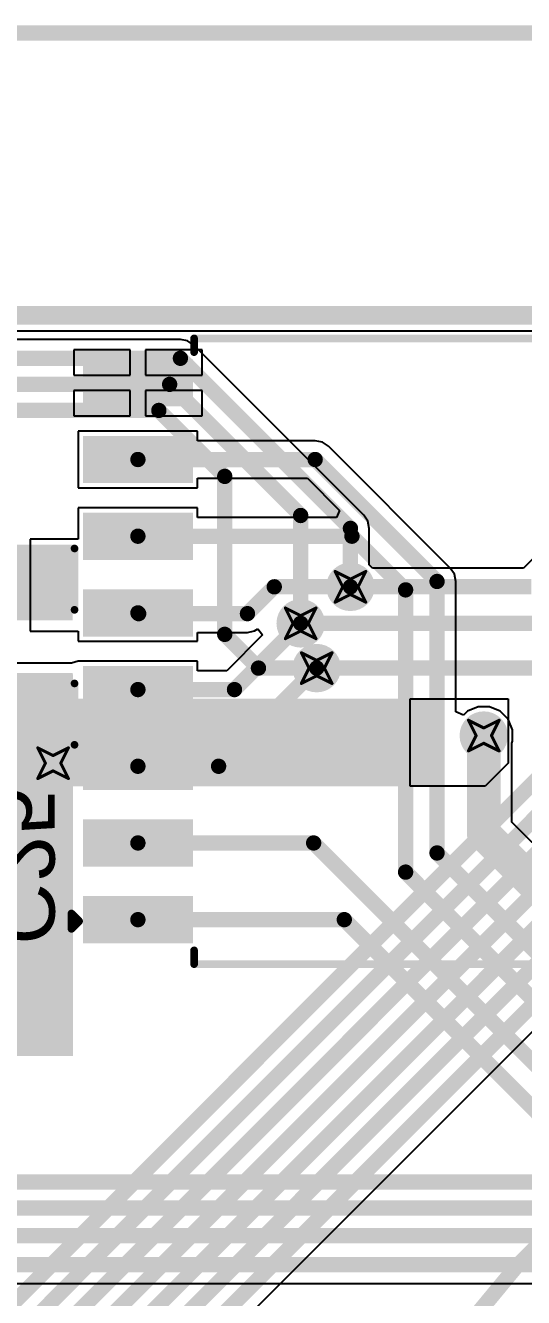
# Model space of a CAD drawing. Header units: inches. Extents: x -48 to 200, y -49 to 27.
# Drawn here: x 1.198 to 1.523, y 1.291 to 2.12 of the extents above; entities that cross this region are included whole.
import ezdxf

# ---------------------------------------------------------------- set-up
doc = ezdxf.new("R2010")
doc.units = ezdxf.units.IN
doc.header["$MEASUREMENT"] = 0
for name, color, linetype in [('Board Outline', 216, 'Continuous'), ('Bottom Layer', 5, 'Continuous'), ('Bottom Overlay', 54, 'Continuous'), ('Bottom Paste', 16, 'Continuous'), ('Bottom Solder', 6, 'Continuous'), ('Dimension', 6, 'Continuous'), ('Drill Drawing', 1, 'Continuous'), ('Top Layer', 1, 'Continuous'), ('Top Solder', 216, 'Continuous'), ('Via Holes', 16, 'Continuous')]:
    doc.layers.add(name, color=color, linetype=linetype)
doc.styles.add('Arial', font='', dxfattribs={"height": 0.2})
doc.styles.get('Arial').set_extended_font_data('Arial')

# ---------------------------------------------------------------- blocks, each defined once
blk = doc.blocks.new('RV4NAYSD503A_B_19')
at = {"layer": 'Bottom Overlay'}
blk.add_lwpolyline([(-0.55796, 0.00126, 0.01, 0.01, -0.924155), (0.55517, 0.08915, 0.01, 0.01, 0)], format="xyseb", dxfattribs=at)
blk = doc.blocks.new('16_SOIC__0_295___7_50___W______B_26')
at = {"layer": 'Bottom Layer'}
for points in [[(-0.21654, 0.18642), (-0.15276, 0.18642), (-0.15276, 0.16358), (-0.21654, 0.16358)], [(0.15276, 0.18642), (0.21654, 0.18642), (0.21654, 0.16358), (0.15276, 0.16358)], [(-0.21654, 0.13642), (-0.15276, 0.13642), (-0.15276, 0.11358), (-0.21654, 0.11358)], [(0.15276, 0.13642), (0.21654, 0.13642), (0.21654, 0.11358), (0.15276, 0.11358)], [(-0.21654, 0.08642), (-0.15276, 0.08642), (-0.15276, 0.06358), (-0.21654, 0.06358)], [(0.15276, 0.08642), (0.21654, 0.08642), (0.21654, 0.06358), (0.15276, 0.06358)], [(-0.21654, 0.03642), (-0.15276, 0.03642), (-0.15276, 0.01358), (-0.21654, 0.01358)], [(0.15276, 0.03642), (0.21654, 0.03642), (0.21654, 0.01358), (0.15276, 0.01358)], [(-0.21654, -0.01358), (-0.15276, -0.01358), (-0.15276, -0.03642), (-0.21654, -0.03642)], [(0.15276, -0.01358), (0.21654, -0.01358), (0.21654, -0.03642), (0.15276, -0.03642)], [(-0.21654, -0.06358), (-0.15276, -0.06358), (-0.15276, -0.08642), (-0.21654, -0.08642)], [(0.15276, -0.06358), (0.21654, -0.06358), (0.21654, -0.08642), (0.15276, -0.08642)], [(-0.21654, -0.11358), (-0.15276, -0.11358), (-0.15276, -0.13642), (-0.21654, -0.13642)], [(0.15276, -0.11358), (0.21654, -0.11358), (0.21654, -0.13642), (0.15276, -0.13642)], [(-0.21654, -0.16358), (-0.15276, -0.16358), (-0.15276, -0.18642), (-0.21654, -0.18642)], [(0.15276, -0.16358), (0.21654, -0.16358), (0.21654, -0.18642), (0.15276, -0.18642)]]:
    blk.add_hatch(color=5, dxfattribs=at).paths.add_polyline_path(points)
at = {"layer": 'Bottom Paste'}
for points in [[(-0.21654, 0.18642), (-0.15276, 0.18642), (-0.15276, 0.16358), (-0.21654, 0.16358)], [(0.15276, 0.18642), (0.21654, 0.18642), (0.21654, 0.16358), (0.15276, 0.16358)], [(-0.21654, 0.13642), (-0.15276, 0.13642), (-0.15276, 0.11358), (-0.21654, 0.11358)], [(0.15276, 0.13642), (0.21654, 0.13642), (0.21654, 0.11358), (0.15276, 0.11358)], [(-0.21654, 0.08642), (-0.15276, 0.08642), (-0.15276, 0.06358), (-0.21654, 0.06358)], [(0.15276, 0.08642), (0.21654, 0.08642), (0.21654, 0.06358), (0.15276, 0.06358)], [(-0.21654, 0.03642), (-0.15276, 0.03642), (-0.15276, 0.01358), (-0.21654, 0.01358)], [(0.15276, 0.03642), (0.21654, 0.03642), (0.21654, 0.01358), (0.15276, 0.01358)], [(-0.21654, -0.01358), (-0.15276, -0.01358), (-0.15276, -0.03642), (-0.21654, -0.03642)], [(0.15276, -0.01358), (0.21654, -0.01358), (0.21654, -0.03642), (0.15276, -0.03642)], [(-0.21654, -0.06358), (-0.15276, -0.06358), (-0.15276, -0.08642), (-0.21654, -0.08642)], [(0.15276, -0.06358), (0.21654, -0.06358), (0.21654, -0.08642), (0.15276, -0.08642)], [(-0.21654, -0.11358), (-0.15276, -0.11358), (-0.15276, -0.13642), (-0.21654, -0.13642)], [(0.15276, -0.11358), (0.21654, -0.11358), (0.21654, -0.13642), (0.15276, -0.13642)], [(-0.21654, -0.16358), (-0.15276, -0.16358), (-0.15276, -0.18642), (-0.21654, -0.18642)], [(0.15276, -0.16358), (0.21654, -0.16358), (0.21654, -0.18642), (0.15276, -0.18642)]]:
    blk.add_hatch(color=16, dxfattribs=at).paths.add_polyline_path(points)
at = {"layer": 'Bottom Solder'}
for points in [[(-0.22054, 0.19042), (-0.14876, 0.19042), (-0.14876, 0.15958), (-0.22054, 0.15958)], [(0.14876, 0.19042), (0.22054, 0.19042), (0.22054, 0.15958), (0.14876, 0.15958)], [(-0.22054, 0.14042), (-0.14876, 0.14042), (-0.14876, 0.10958), (-0.22054, 0.10958)], [(0.14876, 0.14042), (0.22054, 0.14042), (0.22054, 0.10958), (0.14876, 0.10958)], [(-0.22054, 0.09042), (-0.14876, 0.09042), (-0.14876, 0.05958), (-0.22054, 0.05958)], [(0.14876, 0.09042), (0.22054, 0.09042), (0.22054, 0.05958), (0.14876, 0.05958)], [(-0.22054, 0.04042), (-0.14876, 0.04042), (-0.14876, 0.00958), (-0.22054, 0.00958)], [(0.14876, 0.04042), (0.22054, 0.04042), (0.22054, 0.00958), (0.14876, 0.00958)], [(-0.22054, -0.00958), (-0.14876, -0.00958), (-0.14876, -0.04042), (-0.22054, -0.04042)], [(0.14876, -0.00958), (0.22054, -0.00958), (0.22054, -0.04042), (0.14876, -0.04042)], [(-0.22054, -0.05958), (-0.14876, -0.05958), (-0.14876, -0.09042), (-0.22054, -0.09042)], [(0.14876, -0.05958), (0.22054, -0.05958), (0.22054, -0.09042), (0.14876, -0.09042)], [(-0.22054, -0.10958), (-0.14876, -0.10958), (-0.14876, -0.14042), (-0.22054, -0.14042)], [(0.14876, -0.10958), (0.22054, -0.10958), (0.22054, -0.14042), (0.14876, -0.14042)], [(-0.22054, -0.15958), (-0.14876, -0.15958), (-0.14876, -0.19042), (-0.22054, -0.19042)], [(0.14876, -0.15958), (0.22054, -0.15958), (0.22054, -0.19042), (0.14876, -0.19042)]]:
    blk.add_hatch(color=6, dxfattribs=at).paths.add_polyline_path(points)
at = {"layer": 'Bottom Overlay'}
for points in [[(-0.148, 0.195, 0.005, 0.005, 0), (-0.148, 0.204, 0.005, 0.005, 0)], [(-0.148, 0.204, 0.005, 0.005, 0), (0.148, 0.204, 0.005, 0.005, 0)], [(0.148, 0.195, 0.005, 0.005, 0), (0.148, 0.204, 0.005, 0.005, 0)], [(-0.228, -0.181, 0.005, 0.005, 0), (-0.228, -0.171, 0.005, 0.005, 0)], [(-0.228, -0.171, 0.005, 0.005, 0), (-0.223, -0.176, 0.005, 0.005, 0)], [(-0.228, -0.181, 0.005, 0.005, 0), (-0.223, -0.176, 0.005, 0.005, 0)], [(-0.148, -0.204, 0.005, 0.005, 0), (-0.148, -0.195, 0.005, 0.005, 0)], [(0.148, -0.204, 0.005, 0.005, 0), (0.148, -0.195, 0.005, 0.005, 0)], [(-0.148, -0.204, 0.005, 0.005, 0), (0.148, -0.204, 0.005, 0.005, 0)]]:
    blk.add_lwpolyline(points, format="xyseb", dxfattribs=at)
for points in [[(-0.14925, 0.204, 0.0025, 0.0025, 1), (-0.14675, 0.204, 0.0025, 0.0025, 1)], [(-0.14925, 0.204, 0.0025, 0.0025, 1), (-0.14675, 0.204, 0.0025, 0.0025, 1)], [(0.14675, 0.204, 0.0025, 0.0025, 1), (0.14925, 0.204, 0.0025, 0.0025, 1)], [(0.14675, 0.204, 0.0025, 0.0025, 1), (0.14925, 0.204, 0.0025, 0.0025, 1)], [(-0.14925, 0.195, 0.0025, 0.0025, 1), (-0.14675, 0.195, 0.0025, 0.0025, 1)], [(0.14675, 0.195, 0.0025, 0.0025, 1), (0.14925, 0.195, 0.0025, 0.0025, 1)], [(-0.22925, -0.171, 0.0025, 0.0025, 1), (-0.22675, -0.171, 0.0025, 0.0025, 1)], [(-0.22925, -0.171, 0.0025, 0.0025, 1), (-0.22675, -0.171, 0.0025, 0.0025, 1)], [(-0.22425, -0.176, 0.0025, 0.0025, 1), (-0.22175, -0.176, 0.0025, 0.0025, 1)], [(-0.22425, -0.176, 0.0025, 0.0025, 1), (-0.22175, -0.176, 0.0025, 0.0025, 1)], [(-0.22925, -0.181, 0.0025, 0.0025, 1), (-0.22675, -0.181, 0.0025, 0.0025, 1)], [(-0.22925, -0.181, 0.0025, 0.0025, 1), (-0.22675, -0.181, 0.0025, 0.0025, 1)], [(-0.14925, -0.195, 0.0025, 0.0025, 1), (-0.14675, -0.195, 0.0025, 0.0025, 1)], [(0.14675, -0.195, 0.0025, 0.0025, 1), (0.14925, -0.195, 0.0025, 0.0025, 1)], [(-0.14925, -0.204, 0.0025, 0.0025, 1), (-0.14675, -0.204, 0.0025, 0.0025, 1)], [(-0.14925, -0.204, 0.0025, 0.0025, 1), (-0.14675, -0.204, 0.0025, 0.0025, 1)], [(0.14675, -0.204, 0.0025, 0.0025, 1), (0.14925, -0.204, 0.0025, 0.0025, 1)], [(0.14675, -0.204, 0.0025, 0.0025, 1), (0.14925, -0.204, 0.0025, 0.0025, 1)]]:
    blk.add_lwpolyline(points, format="xyseb", close=True, dxfattribs=at)
blk = doc.blocks.new('CAP_0805_B_53')
at = {"layer": 'Bottom Layer'}
for points in [[(-0.06, 0.03), (-0.02, 0.03), (-0.02, -0.03), (-0.06, -0.03)], [(0.02, 0.03), (0.06, 0.03), (0.06, -0.03), (0.02, -0.03)]]:
    blk.add_hatch(color=5, dxfattribs=at).paths.add_polyline_path(points)
at = {"layer": 'Bottom Paste'}
for points in [[(-0.06, 0.03), (-0.02, 0.03), (-0.02, -0.03), (-0.06, -0.03)], [(0.02, 0.03), (0.06, 0.03), (0.06, -0.03), (0.02, -0.03)]]:
    blk.add_hatch(color=16, dxfattribs=at).paths.add_polyline_path(points)
at = {"layer": 'Bottom Solder'}
for points in [[(-0.06276, 0.03276), (-0.01724, 0.03276), (-0.01724, -0.03276), (-0.06276, -0.03276)], [(0.01724, 0.03276), (0.06276, 0.03276), (0.06276, -0.03276), (0.01724, -0.03276)]]:
    blk.add_hatch(color=6, dxfattribs=at).paths.add_polyline_path(points)
at = {"layer": 'Bottom Overlay'}
for points in [[(-0.024, 0.034, 0.005, 0.005, 0), (-0.064, 0.034, 0.005, 0.005, 0)], [(-0.064, -0.034, 0.005, 0.005, 0), (-0.064, 0.034, 0.005, 0.005, 0)], [(0.064, 0.034, 0.005, 0.005, 0), (0.024, 0.034, 0.005, 0.005, 0)], [(0.064, -0.034, 0.005, 0.005, 0), (0.064, 0.034, 0.005, 0.005, 0)], [(-0.024, -0.034, 0.005, 0.005, 0), (-0.064, -0.034, 0.005, 0.005, 0)], [(0.064, -0.034, 0.005, 0.005, 0), (0.024, -0.034, 0.005, 0.005, 0)]]:
    blk.add_lwpolyline(points, format="xyseb", dxfattribs=at)
for points in [[(-0.06525, 0.034, 0.0025, 0.0025, 1), (-0.06275, 0.034, 0.0025, 0.0025, 1)], [(-0.06525, 0.034, 0.0025, 0.0025, 1), (-0.06275, 0.034, 0.0025, 0.0025, 1)], [(-0.02525, 0.034, 0.0025, 0.0025, 1), (-0.02275, 0.034, 0.0025, 0.0025, 1)], [(0.02275, 0.034, 0.0025, 0.0025, 1), (0.02525, 0.034, 0.0025, 0.0025, 1)], [(0.06275, 0.034, 0.0025, 0.0025, 1), (0.06525, 0.034, 0.0025, 0.0025, 1)], [(0.06275, 0.034, 0.0025, 0.0025, 1), (0.06525, 0.034, 0.0025, 0.0025, 1)], [(-0.06525, -0.034, 0.0025, 0.0025, 1), (-0.06275, -0.034, 0.0025, 0.0025, 1)], [(-0.06525, -0.034, 0.0025, 0.0025, 1), (-0.06275, -0.034, 0.0025, 0.0025, 1)], [(-0.02525, -0.034, 0.0025, 0.0025, 1), (-0.02275, -0.034, 0.0025, 0.0025, 1)], [(0.02275, -0.034, 0.0025, 0.0025, 1), (0.02525, -0.034, 0.0025, 0.0025, 1)], [(0.06275, -0.034, 0.0025, 0.0025, 1), (0.06525, -0.034, 0.0025, 0.0025, 1)], [(0.06275, -0.034, 0.0025, 0.0025, 1), (0.06525, -0.034, 0.0025, 0.0025, 1)]]:
    blk.add_lwpolyline(points, format="xyseb", close=True, dxfattribs=at)

msp = doc.modelspace()

# ---------------------------------------------------------------- hatches: boundary and pattern name
at = {"layer": 'Bottom Layer'}
h = msp.add_hatch(color=5, dxfattribs=at)
edge = h.paths.add_edge_path()
edge.add_arc((1.41, 1.754), 0.01181, 0, 360)
h = msp.add_hatch(color=5, dxfattribs=at)
edge = h.paths.add_edge_path()
edge.add_arc((1.37755, 1.73019), 0.01181, 0, 360)
h = msp.add_hatch(color=5, dxfattribs=at)
edge = h.paths.add_edge_path()
edge.add_arc((1.388, 1.701), 0.01181, 0, 360)
msp.add_hatch(color=5, dxfattribs=at).paths.add_polyline_path([(1.164, 1.448), (1.229, 1.448), (1.229, 1.697), (1.164, 1.697)])
h = msp.add_hatch(color=5, dxfattribs=at)
edge = h.paths.add_edge_path()
edge.add_arc((1.497, 1.657), 0.01181, 0, 360)
h = msp.add_hatch(color=5, dxfattribs=at)
edge = h.paths.add_edge_path()
edge.add_arc((1.216, 1.639), 0.01181, 0, 360)
at = {"layer": 'Bottom Solder'}
h = msp.add_hatch(color=6, dxfattribs=at)
edge = h.paths.add_edge_path()
edge.add_arc((1.41, 1.754), 0.01581, 0, 360)
h = msp.add_hatch(color=6, dxfattribs=at)
edge = h.paths.add_edge_path()
edge.add_arc((1.37755, 1.73019), 0.01581, 0, 360)
h = msp.add_hatch(color=6, dxfattribs=at)
edge = h.paths.add_edge_path()
edge.add_arc((1.388, 1.701), 0.01581, 0, 360)
h = msp.add_hatch(color=6, dxfattribs=at)
edge = h.paths.add_edge_path()
edge.add_arc((1.497, 1.657), 0.01581, 0, 360)
h = msp.add_hatch(color=6, dxfattribs=at)
edge = h.paths.add_edge_path()
edge.add_arc((1.216, 1.639), 0.01581, 0, 360)
at = {"layer": 'Top Layer'}
h = msp.add_hatch(color=1, dxfattribs=at)
edge = h.paths.add_edge_path()
edge.add_arc((1.41, 1.754), 0.01181, 0, 360)
h = msp.add_hatch(color=1, dxfattribs=at)
edge = h.paths.add_edge_path()
edge.add_arc((1.37755, 1.73019), 0.01181, 0, 360)
h = msp.add_hatch(color=1, dxfattribs=at)
edge = h.paths.add_edge_path()
edge.add_arc((1.388, 1.701), 0.01181, 0, 360)
msp.add_hatch(color=1, dxfattribs=at).paths.add_polyline_path([(1.164, 1.624), (1.462, 1.624), (1.462, 1.681), (1.164, 1.681)])
h = msp.add_hatch(color=1, dxfattribs=at)
edge = h.paths.add_edge_path()
edge.add_arc((1.497, 1.657), 0.01181, 0, 360)
h = msp.add_hatch(color=1, dxfattribs=at)
edge = h.paths.add_edge_path()
edge.add_arc((1.216, 1.639), 0.01181, 0, 360)
at = {"layer": 'Top Solder'}
h = msp.add_hatch(color=216, dxfattribs=at)
edge = h.paths.add_edge_path()
edge.add_arc((1.41, 1.754), 0.01581, 0, 360)
h = msp.add_hatch(color=216, dxfattribs=at)
edge = h.paths.add_edge_path()
edge.add_arc((1.37755, 1.73019), 0.01581, 0, 360)
h = msp.add_hatch(color=216, dxfattribs=at)
edge = h.paths.add_edge_path()
edge.add_arc((1.388, 1.701), 0.01581, 0, 360)
h = msp.add_hatch(color=216, dxfattribs=at)
edge = h.paths.add_edge_path()
edge.add_arc((1.497, 1.657), 0.01581, 0, 360)
h = msp.add_hatch(color=216, dxfattribs=at)
edge = h.paths.add_edge_path()
edge.add_arc((1.216, 1.639), 0.01581, 0, 360)
at = {"layer": 'Via Holes'}
h = msp.add_hatch(color=7, dxfattribs=at)
edge = h.paths.add_edge_path()
edge.add_arc((1.41, 1.754), 0.00591, 0, 360)
h = msp.add_hatch(color=7, dxfattribs=at)
edge = h.paths.add_edge_path()
edge.add_arc((1.37755, 1.73019), 0.00591, 0, 360)
h = msp.add_hatch(color=7, dxfattribs=at)
edge = h.paths.add_edge_path()
edge.add_arc((1.388, 1.701), 0.00591, 0, 360)
h = msp.add_hatch(color=7, dxfattribs=at)
edge = h.paths.add_edge_path()
edge.add_arc((1.497, 1.657), 0.00591, 0, 360)
h = msp.add_hatch(color=7, dxfattribs=at)
edge = h.paths.add_edge_path()
edge.add_arc((1.216, 1.639), 0.00591, 0, 360)

# ---------------------------------------------------------------- linework, layer by layer
at = {"layer": 'Board Outline'}
msp.add_lwpolyline([(-0.067, 1.931, 0.012, 0.012, 0), (3.933, 1.931, 0.012, 0.012, 0)], format="xyseb", dxfattribs=at)
at = {"layer": 'Bottom Layer'}
for p, q in [((-0.0568, 1.9208), (3.9228, 1.9208)), ((1.26635, 1.90842), (1.22946, 1.90842)), ((1.22946, 1.90842), (1.22946, 1.892)), ((1.26635, 1.892), (1.26635, 1.90842)), ((1.31324, 1.90842), (1.27635, 1.90842)), ((1.27635, 1.90842), (1.27635, 1.892)), ((1.31324, 1.892), (1.31324, 1.90842)), ((1.22946, 1.892), (1.26635, 1.892)), ((1.27635, 1.892), (1.31324, 1.892)), ((1.26635, 1.882), (1.22946, 1.882)), ((1.22946, 1.882), (1.22946, 1.86558)), ((1.26635, 1.86558), (1.26635, 1.882)), ((1.31324, 1.882), (1.27635, 1.882)), ((1.27635, 1.882), (1.27635, 1.86558)), ((1.31324, 1.86558), (1.31324, 1.882)), ((1.22946, 1.86558), (1.26635, 1.86558)), ((1.27635, 1.86558), (1.31324, 1.86558)), ((1.31024, 1.85542), (1.23246, 1.85542)), ((1.23246, 1.85542), (1.23246, 1.81858)), ((1.31024, 1.84924), (1.31024, 1.85542)), ((1.387, 1.84924), (1.31024, 1.84924)), ((1.39168, 1.8483), (1.387, 1.84924)), ((1.39565, 1.84565), (1.39168, 1.8483)), ((1.47516, 1.76615), (1.39565, 1.84565)), ((1.31024, 1.81858), (1.31024, 1.82476)), ((1.31024, 1.82476), (1.38193, 1.82476)), ((1.38193, 1.82476), (1.40284, 1.80385)), ((1.23246, 1.81858), (1.31024, 1.81858)), ((1.31024, 1.80542), (1.23246, 1.80542)), ((1.23246, 1.80542), (1.23246, 1.785)), ((1.31024, 1.79924), (1.31024, 1.80542)), ((1.40284, 1.80385), (1.40093, 1.79924)), ((1.40093, 1.79924), (1.31024, 1.79924)), ((1.23246, 1.785), (1.201, 1.785)), ((1.201, 1.785), (1.201, 1.755)), ((1.47781, 1.76218), (1.47516, 1.76615)), ((1.47874, 1.75749), (1.47781, 1.76218)), ((1.201, 1.755), (1.201, 1.725)), ((1.47874, 1.67242), (1.47874, 1.75749)), ((1.34282, 1.72426), (1.3475, 1.7252)), ((1.3475, 1.7252), (1.34955, 1.72657)), ((1.34955, 1.72657), (1.35274, 1.72268)), ((1.201, 1.725), (1.23246, 1.725)), ((1.23246, 1.725), (1.23246, 1.71858)), ((1.23246, 1.71858), (1.31024, 1.71858)), ((1.31024, 1.71858), (1.31024, 1.72426)), ((1.31024, 1.72426), (1.34282, 1.72426)), ((1.35274, 1.72268), (1.32929, 1.69924)), ((1.22799, 1.70414), (1.164, 1.70414)), ((1.23246, 1.70542), (1.22799, 1.70414)), ((1.31024, 1.70542), (1.23246, 1.70542)), ((1.23246, 1.70542), (1.23246, 1.70542)), ((1.31024, 1.69924), (1.31024, 1.70542)), ((1.32929, 1.69924), (1.31024, 1.69924)), ((1.49326, 1.67581), (1.48634, 1.67295)), ((1.50074, 1.67581), (1.49326, 1.67581)), ((1.50766, 1.67295), (1.50074, 1.67581)), ((1.48374, 1.67034), (1.47874, 1.67242)), ((1.48634, 1.67295), (1.48374, 1.67034)), ((1.51295, 1.66766), (1.50766, 1.67295)), ((1.51581, 1.66074), (1.51295, 1.66766)), ((1.51581, 1.65326), (1.51581, 1.66074)), ((1.51535, 1.65215), (1.51581, 1.65326)), ((1.51535, 1.6006), (1.51535, 1.65215)), ((1.5606, 1.55535), (1.51535, 1.6006)), ((0.53996, 1.29976), (2.26987, 1.29976))]:
    msp.add_line(p, q, dxfattribs=at)
for points in [[(1.27135, 1.837, 0.01, 0.01, 0), (1.387, 1.837, 0.01, 0.01, 0)], [(1.387, 1.837, 0.01, 0.01, 0), (1.46651, 1.75749, 0.01, 0.01, 0)], [(1.27135, 1.787, 0.01, 0.01, 0), (1.411, 1.787, 0.01, 0.01, 0)], [(1.411, 1.787, 0.01, 0.01, 0), (1.446, 1.752, 0.01, 0.01, 0)], [(1.34282, 1.7365, 0.01, 0.01, 0), (1.36032, 1.754, 0.01, 0.01, 0)], [(1.36032, 1.754, 0.01, 0.01, 0), (1.41, 1.754, 0.01, 0.01, 0)], [(1.46651, 1.58049, 0.01, 0.01, 0), (1.46651, 1.75749, 0.01, 0.01, 0)], [(1.446, 1.568, 0.01, 0.01, 0), (1.446, 1.752, 0.01, 0.01, 0)], [(1.27135, 1.737, 0.01, 0.01, 0), (1.27185, 1.7365, 0.01, 0.01, 0)], [(1.27185, 1.7365, 0.01, 0.01, 0), (1.34282, 1.7365, 0.01, 0.01, 0)], [(1.33436, 1.687, 0.01, 0.01, 0), (1.37755, 1.73019, 0.01, 0.01, 0)], [(1.324, 1.637, 0.01, 0.01, 0), (1.388, 1.701, 0.01, 0.01, 0)], [(1.27135, 1.687, 0.01, 0.01, 0), (1.33436, 1.687, 0.01, 0.01, 0)], [(1.497, 1.593, 0.022, 0.022, 0), (1.497, 1.657, 0.022, 0.022, 0)], [(1.27135, 1.637, 0.01, 0.01, 0), (1.324, 1.637, 0.01, 0.01, 0)], [(1.497, 1.593, 0.022, 0.022, 0), (1.553, 1.537, 0.022, 0.022, 0)], [(1.27135, 1.587, 0.01, 0.01, 0), (1.386, 1.587, 0.01, 0.01, 0)], [(1.386, 1.587, 0.01, 0.01, 0), (1.573, 1.4, 0.01, 0.01, 0)], [(1.46651, 1.58049, 0.01, 0.01, 0), (1.544, 1.503, 0.01, 0.01, 0)], [(1.446, 1.568, 0.01, 0.01, 0), (1.52997, 1.48403, 0.01, 0.01, 0)], [(1.27135, 1.537, 0.01, 0.01, 0), (1.406, 1.537, 0.01, 0.01, 0)], [(1.406, 1.537, 0.01, 0.01, 0), (1.56, 1.383, 0.01, 0.01, 0)], [(0.778, 1.366, 0.01, 0.01, 0), (2.30096, 1.366, 0.01, 0.01, 0)], [(0.768, 1.349, 0.01, 0.01, 0), (2.292, 1.349, 0.01, 0.01, 0)], [(0.545, 1.331, 0.01, 0.01, 0), (2.27998, 1.331, 0.01, 0.01, 0)], [(0.53996, 1.312, 0.01, 0.01, 0), (2.27493, 1.312, 0.01, 0.01, 0)]]:
    msp.add_lwpolyline(points, format="xyseb", dxfattribs=at)
for points in [[(1.26885, 1.837, 0.005, 0.005, 1), (1.27385, 1.837, 0.005, 0.005, 1)], [(1.3845, 1.837, 0.005, 0.005, 1), (1.3895, 1.837, 0.005, 0.005, 1)], [(1.3845, 1.837, 0.005, 0.005, 1), (1.3895, 1.837, 0.005, 0.005, 1)], [(1.26885, 1.787, 0.005, 0.005, 1), (1.27385, 1.787, 0.005, 0.005, 1)], [(1.4085, 1.787, 0.005, 0.005, 1), (1.4135, 1.787, 0.005, 0.005, 1)], [(1.4085, 1.787, 0.005, 0.005, 1), (1.4135, 1.787, 0.005, 0.005, 1)], [(1.35782, 1.754, 0.005, 0.005, 1), (1.36282, 1.754, 0.005, 0.005, 1)], [(1.35782, 1.754, 0.005, 0.005, 1), (1.36282, 1.754, 0.005, 0.005, 1)], [(1.4075, 1.754, 0.005, 0.005, 1), (1.4125, 1.754, 0.005, 0.005, 1)], [(1.46401, 1.75749, 0.005, 0.005, 1), (1.46901, 1.75749, 0.005, 0.005, 1)], [(1.46401, 1.75749, 0.005, 0.005, 1), (1.46901, 1.75749, 0.005, 0.005, 1)], [(1.4435, 1.752, 0.005, 0.005, 1), (1.4485, 1.752, 0.005, 0.005, 1)], [(1.4435, 1.752, 0.005, 0.005, 1), (1.4485, 1.752, 0.005, 0.005, 1)], [(1.26885, 1.737, 0.005, 0.005, 1), (1.27385, 1.737, 0.005, 0.005, 1)], [(1.26935, 1.7365, 0.005, 0.005, 1), (1.27435, 1.7365, 0.005, 0.005, 1)], [(1.26935, 1.7365, 0.005, 0.005, 1), (1.27435, 1.7365, 0.005, 0.005, 1)], [(1.34032, 1.7365, 0.005, 0.005, 1), (1.34532, 1.7365, 0.005, 0.005, 1)], [(1.34032, 1.7365, 0.005, 0.005, 1), (1.34532, 1.7365, 0.005, 0.005, 1)], [(1.37505, 1.73019, 0.005, 0.005, 1), (1.38005, 1.73019, 0.005, 0.005, 1)], [(1.3855, 1.701, 0.005, 0.005, 1), (1.3905, 1.701, 0.005, 0.005, 1)], [(1.26885, 1.687, 0.005, 0.005, 1), (1.27385, 1.687, 0.005, 0.005, 1)], [(1.33186, 1.687, 0.005, 0.005, 1), (1.33686, 1.687, 0.005, 0.005, 1)], [(1.33186, 1.687, 0.005, 0.005, 1), (1.33686, 1.687, 0.005, 0.005, 1)], [(1.4915, 1.657, 0.011, 0.011, 1), (1.5025, 1.657, 0.011, 0.011, 1)], [(1.26885, 1.637, 0.005, 0.005, 1), (1.27385, 1.637, 0.005, 0.005, 1)], [(1.3215, 1.637, 0.005, 0.005, 1), (1.3265, 1.637, 0.005, 0.005, 1)], [(1.3215, 1.637, 0.005, 0.005, 1), (1.3265, 1.637, 0.005, 0.005, 1)], [(1.4915, 1.593, 0.011, 0.011, 1), (1.5025, 1.593, 0.011, 0.011, 1)], [(1.4915, 1.593, 0.011, 0.011, 1), (1.5025, 1.593, 0.011, 0.011, 1)], [(1.26885, 1.587, 0.005, 0.005, 1), (1.27385, 1.587, 0.005, 0.005, 1)], [(1.3835, 1.587, 0.005, 0.005, 1), (1.3885, 1.587, 0.005, 0.005, 1)], [(1.3835, 1.587, 0.005, 0.005, 1), (1.3885, 1.587, 0.005, 0.005, 1)], [(1.46401, 1.58049, 0.005, 0.005, 1), (1.46901, 1.58049, 0.005, 0.005, 1)], [(1.46401, 1.58049, 0.005, 0.005, 1), (1.46901, 1.58049, 0.005, 0.005, 1)], [(1.4435, 1.568, 0.005, 0.005, 1), (1.4485, 1.568, 0.005, 0.005, 1)], [(1.4435, 1.568, 0.005, 0.005, 1), (1.4485, 1.568, 0.005, 0.005, 1)], [(1.26885, 1.537, 0.005, 0.005, 1), (1.27385, 1.537, 0.005, 0.005, 1)], [(1.4035, 1.537, 0.005, 0.005, 1), (1.4085, 1.537, 0.005, 0.005, 1)], [(1.4035, 1.537, 0.005, 0.005, 1), (1.4085, 1.537, 0.005, 0.005, 1)]]:
    msp.add_lwpolyline(points, format="xyseb", close=True, dxfattribs=at)
at = {"layer": 'Dimension'}
msp.add_lwpolyline([(-0.067, 2.115, 0.01, 0.01, 0), (1.671, 2.115, 0.01, 0.01, 0)], format="xyseb", dxfattribs=at)
at = {"layer": 'Drill Drawing'}
for points in [[(1.4, 1.764, 0.002, 0.002, 0), (1.41, 1.759, 0.002, 0.002, 0)], [(1.4, 1.764, 0.002, 0.002, 0), (1.405, 1.754, 0.002, 0.002, 0)], [(1.41, 1.759, 0.002, 0.002, 0), (1.42, 1.764, 0.002, 0.002, 0)], [(1.415, 1.754, 0.002, 0.002, 0), (1.42, 1.764, 0.002, 0.002, 0)], [(1.4, 1.744, 0.002, 0.002, 0), (1.405, 1.754, 0.002, 0.002, 0)], [(1.4, 1.744, 0.002, 0.002, 0), (1.41, 1.749, 0.002, 0.002, 0)], [(1.41, 1.749, 0.002, 0.002, 0), (1.42, 1.744, 0.002, 0.002, 0)], [(1.415, 1.754, 0.002, 0.002, 0), (1.42, 1.744, 0.002, 0.002, 0)], [(1.36755, 1.74019, 0.002, 0.002, 0), (1.37755, 1.73519, 0.002, 0.002, 0)], [(1.36755, 1.74019, 0.002, 0.002, 0), (1.37255, 1.73019, 0.002, 0.002, 0)], [(1.37755, 1.73519, 0.002, 0.002, 0), (1.38755, 1.74019, 0.002, 0.002, 0)], [(1.38255, 1.73019, 0.002, 0.002, 0), (1.38755, 1.74019, 0.002, 0.002, 0)], [(1.36755, 1.72019, 0.002, 0.002, 0), (1.37255, 1.73019, 0.002, 0.002, 0)], [(1.36755, 1.72019, 0.002, 0.002, 0), (1.37755, 1.72519, 0.002, 0.002, 0)], [(1.37755, 1.72519, 0.002, 0.002, 0), (1.38755, 1.72019, 0.002, 0.002, 0)], [(1.38255, 1.73019, 0.002, 0.002, 0), (1.38755, 1.72019, 0.002, 0.002, 0)], [(1.378, 1.711, 0.002, 0.002, 0), (1.388, 1.706, 0.002, 0.002, 0)], [(1.378, 1.711, 0.002, 0.002, 0), (1.383, 1.701, 0.002, 0.002, 0)], [(1.388, 1.706, 0.002, 0.002, 0), (1.398, 1.711, 0.002, 0.002, 0)], [(1.393, 1.701, 0.002, 0.002, 0), (1.398, 1.711, 0.002, 0.002, 0)], [(1.378, 1.691, 0.002, 0.002, 0), (1.383, 1.701, 0.002, 0.002, 0)], [(1.393, 1.701, 0.002, 0.002, 0), (1.398, 1.691, 0.002, 0.002, 0)], [(1.378, 1.691, 0.002, 0.002, 0), (1.388, 1.696, 0.002, 0.002, 0)], [(1.388, 1.696, 0.002, 0.002, 0), (1.398, 1.691, 0.002, 0.002, 0)], [(1.487, 1.667, 0.002, 0.002, 0), (1.497, 1.662, 0.002, 0.002, 0)], [(1.487, 1.667, 0.002, 0.002, 0), (1.492, 1.657, 0.002, 0.002, 0)], [(1.497, 1.662, 0.002, 0.002, 0), (1.507, 1.667, 0.002, 0.002, 0)], [(1.502, 1.657, 0.002, 0.002, 0), (1.507, 1.667, 0.002, 0.002, 0)], [(1.487, 1.647, 0.002, 0.002, 0), (1.492, 1.657, 0.002, 0.002, 0)], [(1.487, 1.647, 0.002, 0.002, 0), (1.497, 1.652, 0.002, 0.002, 0)], [(1.497, 1.652, 0.002, 0.002, 0), (1.507, 1.647, 0.002, 0.002, 0)], [(1.502, 1.657, 0.002, 0.002, 0), (1.507, 1.647, 0.002, 0.002, 0)], [(1.206, 1.649, 0.002, 0.002, 0), (1.216, 1.644, 0.002, 0.002, 0)], [(1.206, 1.649, 0.002, 0.002, 0), (1.211, 1.639, 0.002, 0.002, 0)], [(1.216, 1.644, 0.002, 0.002, 0), (1.226, 1.649, 0.002, 0.002, 0)], [(1.221, 1.639, 0.002, 0.002, 0), (1.226, 1.649, 0.002, 0.002, 0)], [(1.206, 1.629, 0.002, 0.002, 0), (1.211, 1.639, 0.002, 0.002, 0)], [(1.206, 1.629, 0.002, 0.002, 0), (1.216, 1.634, 0.002, 0.002, 0)], [(1.216, 1.634, 0.002, 0.002, 0), (1.226, 1.629, 0.002, 0.002, 0)], [(1.221, 1.639, 0.002, 0.002, 0), (1.226, 1.629, 0.002, 0.002, 0)]]:
    msp.add_lwpolyline(points, format="xyseb", dxfattribs=at)
for points in [[(1.3995, 1.764, 0.001, 0.001, 1), (1.4005, 1.764, 0.001, 0.001, 1)], [(1.3995, 1.764, 0.001, 0.001, 1), (1.4005, 1.764, 0.001, 0.001, 1)], [(1.4095, 1.759, 0.001, 0.001, 1), (1.4105, 1.759, 0.001, 0.001, 1)], [(1.4095, 1.759, 0.001, 0.001, 1), (1.4105, 1.759, 0.001, 0.001, 1)], [(1.4195, 1.764, 0.001, 0.001, 1), (1.4205, 1.764, 0.001, 0.001, 1)], [(1.4195, 1.764, 0.001, 0.001, 1), (1.4205, 1.764, 0.001, 0.001, 1)], [(1.4045, 1.754, 0.001, 0.001, 1), (1.4055, 1.754, 0.001, 0.001, 1)], [(1.4045, 1.754, 0.001, 0.001, 1), (1.4055, 1.754, 0.001, 0.001, 1)], [(1.4095, 1.749, 0.001, 0.001, 1), (1.4105, 1.749, 0.001, 0.001, 1)], [(1.4095, 1.749, 0.001, 0.001, 1), (1.4105, 1.749, 0.001, 0.001, 1)], [(1.4145, 1.754, 0.001, 0.001, 1), (1.4155, 1.754, 0.001, 0.001, 1)], [(1.4145, 1.754, 0.001, 0.001, 1), (1.4155, 1.754, 0.001, 0.001, 1)], [(1.3995, 1.744, 0.001, 0.001, 1), (1.4005, 1.744, 0.001, 0.001, 1)], [(1.3995, 1.744, 0.001, 0.001, 1), (1.4005, 1.744, 0.001, 0.001, 1)], [(1.4195, 1.744, 0.001, 0.001, 1), (1.4205, 1.744, 0.001, 0.001, 1)], [(1.4195, 1.744, 0.001, 0.001, 1), (1.4205, 1.744, 0.001, 0.001, 1)], [(1.36705, 1.74019, 0.001, 0.001, 1), (1.36805, 1.74019, 0.001, 0.001, 1)], [(1.36705, 1.74019, 0.001, 0.001, 1), (1.36805, 1.74019, 0.001, 0.001, 1)], [(1.37705, 1.73519, 0.001, 0.001, 1), (1.37805, 1.73519, 0.001, 0.001, 1)], [(1.37705, 1.73519, 0.001, 0.001, 1), (1.37805, 1.73519, 0.001, 0.001, 1)], [(1.38705, 1.74019, 0.001, 0.001, 1), (1.38805, 1.74019, 0.001, 0.001, 1)], [(1.38705, 1.74019, 0.001, 0.001, 1), (1.38805, 1.74019, 0.001, 0.001, 1)], [(1.37205, 1.73019, 0.001, 0.001, 1), (1.37305, 1.73019, 0.001, 0.001, 1)], [(1.37205, 1.73019, 0.001, 0.001, 1), (1.37305, 1.73019, 0.001, 0.001, 1)], [(1.37705, 1.72519, 0.001, 0.001, 1), (1.37805, 1.72519, 0.001, 0.001, 1)], [(1.37705, 1.72519, 0.001, 0.001, 1), (1.37805, 1.72519, 0.001, 0.001, 1)], [(1.38205, 1.73019, 0.001, 0.001, 1), (1.38305, 1.73019, 0.001, 0.001, 1)], [(1.38205, 1.73019, 0.001, 0.001, 1), (1.38305, 1.73019, 0.001, 0.001, 1)], [(1.36705, 1.72019, 0.001, 0.001, 1), (1.36805, 1.72019, 0.001, 0.001, 1)], [(1.36705, 1.72019, 0.001, 0.001, 1), (1.36805, 1.72019, 0.001, 0.001, 1)], [(1.38705, 1.72019, 0.001, 0.001, 1), (1.38805, 1.72019, 0.001, 0.001, 1)], [(1.38705, 1.72019, 0.001, 0.001, 1), (1.38805, 1.72019, 0.001, 0.001, 1)], [(1.3775, 1.711, 0.001, 0.001, 1), (1.3785, 1.711, 0.001, 0.001, 1)], [(1.3775, 1.711, 0.001, 0.001, 1), (1.3785, 1.711, 0.001, 0.001, 1)], [(1.3975, 1.711, 0.001, 0.001, 1), (1.3985, 1.711, 0.001, 0.001, 1)], [(1.3975, 1.711, 0.001, 0.001, 1), (1.3985, 1.711, 0.001, 0.001, 1)], [(1.3825, 1.701, 0.001, 0.001, 1), (1.3835, 1.701, 0.001, 0.001, 1)], [(1.3825, 1.701, 0.001, 0.001, 1), (1.3835, 1.701, 0.001, 0.001, 1)], [(1.3875, 1.706, 0.001, 0.001, 1), (1.3885, 1.706, 0.001, 0.001, 1)], [(1.3875, 1.706, 0.001, 0.001, 1), (1.3885, 1.706, 0.001, 0.001, 1)], [(1.3925, 1.701, 0.001, 0.001, 1), (1.3935, 1.701, 0.001, 0.001, 1)], [(1.3925, 1.701, 0.001, 0.001, 1), (1.3935, 1.701, 0.001, 0.001, 1)], [(1.3775, 1.691, 0.001, 0.001, 1), (1.3785, 1.691, 0.001, 0.001, 1)], [(1.3775, 1.691, 0.001, 0.001, 1), (1.3785, 1.691, 0.001, 0.001, 1)], [(1.3875, 1.696, 0.001, 0.001, 1), (1.3885, 1.696, 0.001, 0.001, 1)], [(1.3875, 1.696, 0.001, 0.001, 1), (1.3885, 1.696, 0.001, 0.001, 1)], [(1.3975, 1.691, 0.001, 0.001, 1), (1.3985, 1.691, 0.001, 0.001, 1)], [(1.3975, 1.691, 0.001, 0.001, 1), (1.3985, 1.691, 0.001, 0.001, 1)], [(1.4865, 1.667, 0.001, 0.001, 1), (1.4875, 1.667, 0.001, 0.001, 1)], [(1.4865, 1.667, 0.001, 0.001, 1), (1.4875, 1.667, 0.001, 0.001, 1)], [(1.5065, 1.667, 0.001, 0.001, 1), (1.5075, 1.667, 0.001, 0.001, 1)], [(1.5065, 1.667, 0.001, 0.001, 1), (1.5075, 1.667, 0.001, 0.001, 1)], [(1.4965, 1.662, 0.001, 0.001, 1), (1.4975, 1.662, 0.001, 0.001, 1)], [(1.4965, 1.662, 0.001, 0.001, 1), (1.4975, 1.662, 0.001, 0.001, 1)], [(1.4915, 1.657, 0.001, 0.001, 1), (1.4925, 1.657, 0.001, 0.001, 1)], [(1.4915, 1.657, 0.001, 0.001, 1), (1.4925, 1.657, 0.001, 0.001, 1)], [(1.4965, 1.652, 0.001, 0.001, 1), (1.4975, 1.652, 0.001, 0.001, 1)], [(1.4965, 1.652, 0.001, 0.001, 1), (1.4975, 1.652, 0.001, 0.001, 1)], [(1.5015, 1.657, 0.001, 0.001, 1), (1.5025, 1.657, 0.001, 0.001, 1)], [(1.5015, 1.657, 0.001, 0.001, 1), (1.5025, 1.657, 0.001, 0.001, 1)], [(1.2055, 1.649, 0.001, 0.001, 1), (1.2065, 1.649, 0.001, 0.001, 1)], [(1.2055, 1.649, 0.001, 0.001, 1), (1.2065, 1.649, 0.001, 0.001, 1)], [(1.2155, 1.644, 0.001, 0.001, 1), (1.2165, 1.644, 0.001, 0.001, 1)], [(1.2155, 1.644, 0.001, 0.001, 1), (1.2165, 1.644, 0.001, 0.001, 1)], [(1.2255, 1.649, 0.001, 0.001, 1), (1.2265, 1.649, 0.001, 0.001, 1)], [(1.2255, 1.649, 0.001, 0.001, 1), (1.2265, 1.649, 0.001, 0.001, 1)], [(1.4865, 1.647, 0.001, 0.001, 1), (1.4875, 1.647, 0.001, 0.001, 1)], [(1.4865, 1.647, 0.001, 0.001, 1), (1.4875, 1.647, 0.001, 0.001, 1)], [(1.5065, 1.647, 0.001, 0.001, 1), (1.5075, 1.647, 0.001, 0.001, 1)], [(1.5065, 1.647, 0.001, 0.001, 1), (1.5075, 1.647, 0.001, 0.001, 1)], [(1.2105, 1.639, 0.001, 0.001, 1), (1.2115, 1.639, 0.001, 0.001, 1)], [(1.2105, 1.639, 0.001, 0.001, 1), (1.2115, 1.639, 0.001, 0.001, 1)], [(1.2155, 1.634, 0.001, 0.001, 1), (1.2165, 1.634, 0.001, 0.001, 1)], [(1.2155, 1.634, 0.001, 0.001, 1), (1.2165, 1.634, 0.001, 0.001, 1)], [(1.2205, 1.639, 0.001, 0.001, 1), (1.2215, 1.639, 0.001, 0.001, 1)], [(1.2205, 1.639, 0.001, 0.001, 1), (1.2215, 1.639, 0.001, 0.001, 1)], [(1.2055, 1.629, 0.001, 0.001, 1), (1.2065, 1.629, 0.001, 0.001, 1)], [(1.2055, 1.629, 0.001, 0.001, 1), (1.2065, 1.629, 0.001, 0.001, 1)], [(1.2255, 1.629, 0.001, 0.001, 1), (1.2265, 1.629, 0.001, 0.001, 1)], [(1.2255, 1.629, 0.001, 0.001, 1), (1.2265, 1.629, 0.001, 0.001, 1)]]:
    msp.add_lwpolyline(points, format="xyseb", close=True, dxfattribs=at)
at = {"layer": 'Top Layer'}
for p, q in [((-0.0568, 1.9208), (1.67097, 1.9208)), ((1.67288, 1.91619), (1.52293, 1.76624)), ((1.29908, 1.91524), (0.90297, 1.91524)), ((1.30377, 1.9143), (1.29908, 1.91524)), ((1.30773, 1.91165), (1.30377, 1.9143)), ((1.41865, 1.80073), (1.30773, 1.91165)), ((1.4213, 1.79677), (1.41865, 1.80073)), ((1.42224, 1.79208), (1.4213, 1.79677)), ((1.42224, 1.76837), (1.42224, 1.79208)), ((1.42437, 1.76624), (1.42224, 1.76837)), ((1.52293, 1.76624), (1.42437, 1.76624)), ((1.449, 1.624), (1.449, 1.681)), ((1.449, 1.681), (1.513, 1.681)), ((1.513, 1.681), (1.513, 1.639)), ((1.513, 1.639), (1.498, 1.624)), ((1.28024, 1.21568), (1.69032, 1.62576)), ((1.498, 1.624), (1.449, 1.624))]:
    msp.add_line(p, q, dxfattribs=at)
for points in [[(0.90297, 1.903, 0.01, 0.01, 0), (1.29908, 1.903, 0.01, 0.01, 0)], [(1.29908, 1.903, 0.01, 0.01, 0), (1.41, 1.79208, 0.01, 0.01, 0)], [(0.91001, 1.886, 0.01, 0.01, 0), (1.29204, 1.886, 0.01, 0.01, 0)], [(1.29204, 1.886, 0.01, 0.01, 0), (1.37755, 1.80049, 0.01, 0.01, 0)], [(0.91705, 1.869, 0.01, 0.01, 0), (1.285, 1.869, 0.01, 0.01, 0)], [(1.285, 1.869, 0.01, 0.01, 0), (1.328, 1.826, 0.01, 0.01, 0)], [(1.163, 1.26, 0.01, 0.01, 0), (1.764, 1.861, 0.01, 0.01, 0)], [(1.18, 1.25296, 0.01, 0.01, 0), (1.76392, 1.83688, 0.01, 0.01, 0)], [(1.328, 1.723, 0.01, 0.01, 0), (1.328, 1.826, 0.01, 0.01, 0)], [(1.37755, 1.73019, 0.01, 0.01, 0), (1.37755, 1.80049, 0.01, 0.01, 0)], [(1.41, 1.754, 0.01, 0.01, 0), (1.41, 1.79208, 0.01, 0.01, 0)], [(1.197, 1.24592, 0.01, 0.01, 0), (1.71308, 1.762, 0.01, 0.01, 0)], [(1.41, 1.754, 0.01, 0.01, 0), (1.528, 1.754, 0.01, 0.01, 0)], [(1.21675, 1.24163, 0.01, 0.01, 0), (1.71312, 1.738, 0.01, 0.01, 0)], [(1.37755, 1.73019, 0.01, 0.01, 0), (1.53119, 1.73019, 0.01, 0.01, 0)], [(1.328, 1.723, 0.01, 0.01, 0), (1.35, 1.701, 0.01, 0.01, 0)], [(1.35, 1.701, 0.01, 0.01, 0), (1.388, 1.701, 0.01, 0.01, 0)], [(1.388, 1.701, 0.01, 0.01, 0), (1.53, 1.701, 0.01, 0.01, 0)], [(1.23375, 1.23458, 0.01, 0.01, 0), (1.68617, 1.687, 0.01, 0.01, 0)], [(1.251, 1.22779, 0.01, 0.01, 0), (1.68921, 1.666, 0.01, 0.01, 0)], [(1.268, 1.22075, 0.01, 0.01, 0), (1.68525, 1.638, 0.01, 0.01, 0)]]:
    msp.add_lwpolyline(points, format="xyseb", dxfattribs=at)
for points in [[(1.29658, 1.903, 0.005, 0.005, 1), (1.30158, 1.903, 0.005, 0.005, 1)], [(1.29658, 1.903, 0.005, 0.005, 1), (1.30158, 1.903, 0.005, 0.005, 1)], [(1.28954, 1.886, 0.005, 0.005, 1), (1.29454, 1.886, 0.005, 0.005, 1)], [(1.28954, 1.886, 0.005, 0.005, 1), (1.29454, 1.886, 0.005, 0.005, 1)], [(1.2825, 1.869, 0.005, 0.005, 1), (1.2875, 1.869, 0.005, 0.005, 1)], [(1.2825, 1.869, 0.005, 0.005, 1), (1.2875, 1.869, 0.005, 0.005, 1)], [(1.3255, 1.826, 0.005, 0.005, 1), (1.3305, 1.826, 0.005, 0.005, 1)], [(1.3255, 1.826, 0.005, 0.005, 1), (1.3305, 1.826, 0.005, 0.005, 1)], [(1.37505, 1.80049, 0.005, 0.005, 1), (1.38005, 1.80049, 0.005, 0.005, 1)], [(1.37505, 1.80049, 0.005, 0.005, 1), (1.38005, 1.80049, 0.005, 0.005, 1)], [(1.4075, 1.79208, 0.005, 0.005, 1), (1.4125, 1.79208, 0.005, 0.005, 1)], [(1.4075, 1.79208, 0.005, 0.005, 1), (1.4125, 1.79208, 0.005, 0.005, 1)], [(1.4075, 1.754, 0.005, 0.005, 1), (1.4125, 1.754, 0.005, 0.005, 1)], [(1.4075, 1.754, 0.005, 0.005, 1), (1.4125, 1.754, 0.005, 0.005, 1)], [(1.37505, 1.73019, 0.005, 0.005, 1), (1.38005, 1.73019, 0.005, 0.005, 1)], [(1.37505, 1.73019, 0.005, 0.005, 1), (1.38005, 1.73019, 0.005, 0.005, 1)], [(1.3255, 1.723, 0.005, 0.005, 1), (1.3305, 1.723, 0.005, 0.005, 1)], [(1.3255, 1.723, 0.005, 0.005, 1), (1.3305, 1.723, 0.005, 0.005, 1)], [(1.3475, 1.701, 0.005, 0.005, 1), (1.3525, 1.701, 0.005, 0.005, 1)], [(1.3475, 1.701, 0.005, 0.005, 1), (1.3525, 1.701, 0.005, 0.005, 1)], [(1.3855, 1.701, 0.005, 0.005, 1), (1.3905, 1.701, 0.005, 0.005, 1)], [(1.3855, 1.701, 0.005, 0.005, 1), (1.3905, 1.701, 0.005, 0.005, 1)]]:
    msp.add_lwpolyline(points, format="xyseb", close=True, dxfattribs=at)

# ---------------------------------------------------------------- block references
for name, p, rotation in [('RV4NAYSD503A_B_19', (1.933, 0.931), 90), ('CAP_0805_B_53', (1.196, 1.715), 270)]:
    msp.add_blockref(name, p, dxfattribs=dict(rotation=rotation))
msp.add_blockref('16_SOIC__0_295___7_50___W______B_26', (1.456, 1.712))

# ---------------------------------------------------------------- texts
at = {"layer": 'Bottom Overlay', "style": 'Arial', "text_generation_flag": 2}
msp.add_text('C25', height=0.04, rotation=270, dxfattribs=at).set_placement((1.17701, 1.52068))

doc.saveas('drawing.dxf')
